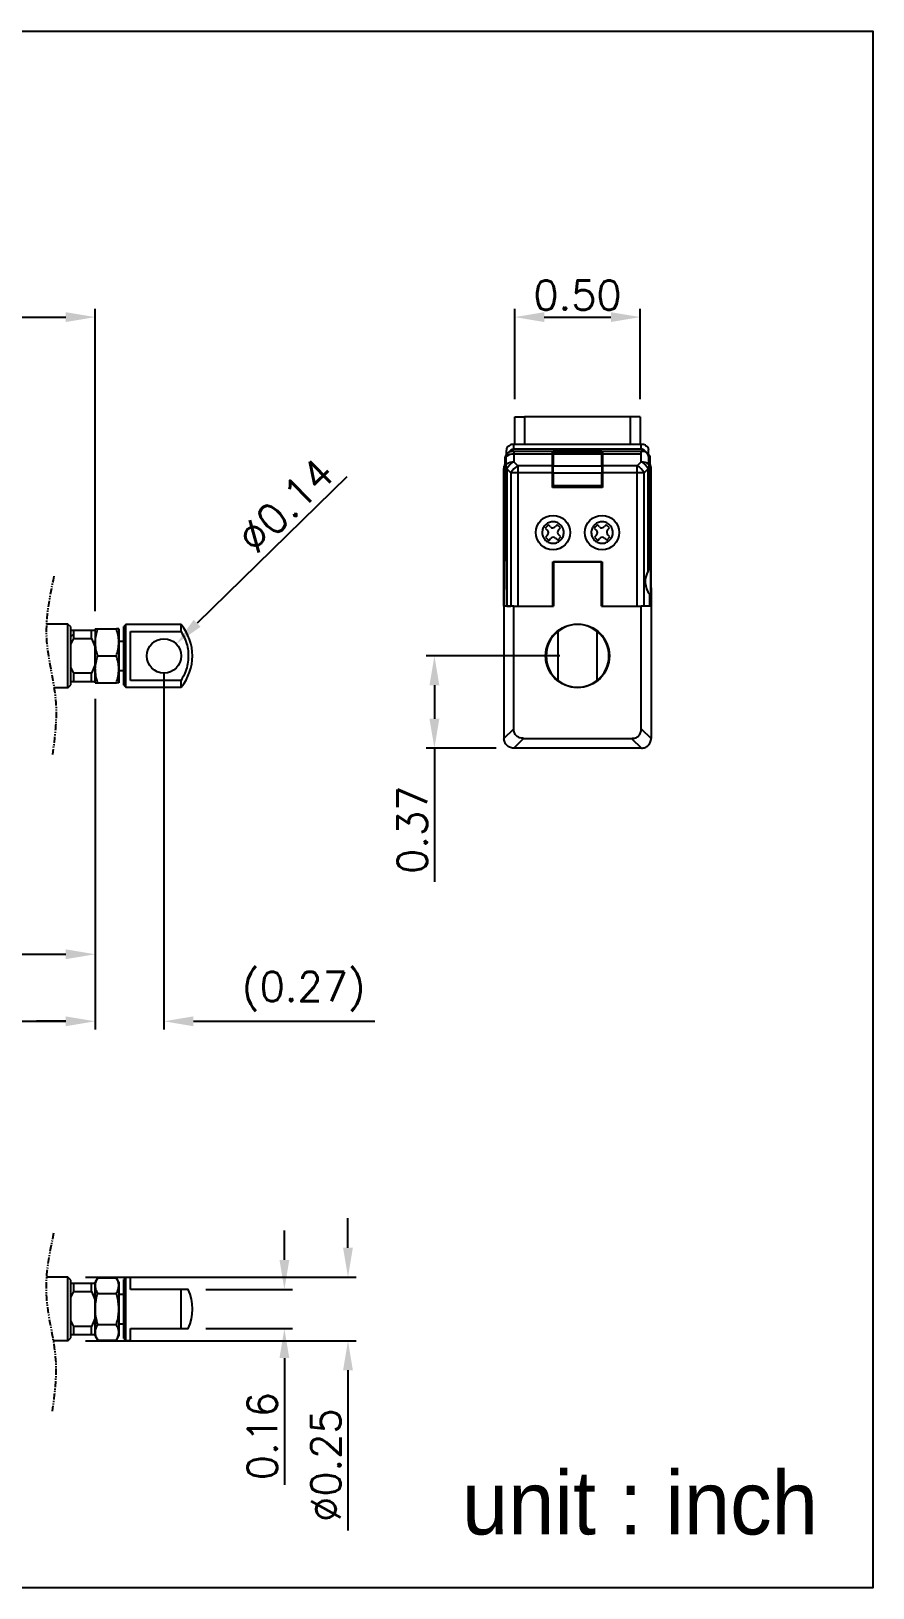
# Model space of a CAD drawing. Header units: millimetres. Extents: x 0 to 508, y 0 to 159.
# Drawn here: x 422.1 to 507.9, y 0 to 158.8 of the extents above; entities that cross this region are included whole.
import ezdxf

# ---------------------------------------------------------------- set-up
doc = ezdxf.new("R2010")
doc.units = ezdxf.units.MM
doc.header["$LTSCALE"] = 0.5
doc.linetypes.add('PHANTOM', pattern=[12.7, 6.35, -1.27, 1.27, -1.27, 1.27, -1.27])
doc.layers.add('Involute Gear', color=3, linetype='Continuous')
doc.styles.add('STYLE2', font='')
doc.styles.add('USER2', font='SIMPLEX.SHX')
doc.styles.get('STYLE2').set_extended_font_data('Gulim')
doc.dimstyles.new('BASE120', dxfattribs={"dimscale": 1.2, "dimtxt": 2.5, "dimasz": 2.5, "dimexe": 0.7, "dimexo": 1.5, "dimtad": 1, "dimzin": 1, "dimdsep": 46, "dimtxsty": 'USER2', "dimcen": 0, "dimclrd": 6, "dimclre": 6, "dimclrt": 3, "dimadec": 0, "dimazin": 0, "dimtfac": 1, "dimtofl": 0, "dimtmove": 0, "dimatfit": 3, "dimfxl": 1, "dimtolj": 1, "dimtzin": 0, "dimlwe": -1, "dimarcsym": 0})
doc.dimstyles.new('BASE120 inch', dxfattribs={"dimscale": 1.2, "dimtxt": 2.5, "dimasz": 2.5, "dimexe": 0.7, "dimexo": 1.5, "dimtad": 1, "dimlfac": 0.03937, "dimzin": 1, "dimdsep": 46, "dimtxsty": 'USER2', "dimcen": 0, "dimclrd": 6, "dimclre": 6, "dimclrt": 3, "dimadec": 0, "dimazin": 0, "dimtfac": 1, "dimtofl": 0, "dimtmove": 0, "dimatfit": 3, "dimfxl": 1, "dimtolj": 1, "dimtzin": 0, "dimlwe": -1, "dimarcsym": 0})

# ---------------------------------------------------------------- blocks, each defined once
blk = doc.blocks.new('*D61')
at = {"color": 6}
for p, q in [((332.81, 93.28), (332.81, 56.96)), ((428.61, 90.68), (428.61, 56.96))]:
    blk.add_line(p, q, dxfattribs=at)
at = {"color": 6, "lineweight": -2}
blk.add_line((335.81, 57.8), (425.61, 57.8), dxfattribs=at)
at = {"color": 6}
for points in [[(335.81, 58.3), (335.81, 57.3), (332.81, 57.8)], [(425.61, 58.3), (425.61, 57.3), (428.61, 57.8)]]:
    blk.add_solid(points, dxfattribs=at)
at = {"layer": 'Defpoints', "color": 0}
for p in [(332.81, 95.08), (428.61, 92.48), (428.61, 57.8)]:
    blk.add_point(p, dxfattribs=at)
at = {"color": 3, "insert": (380.71, 60.84), "char_height": 3, "attachment_point": 5, "style": 'USER2'}
blk.add_mtext('\\A1;3.77(max stroke)', dxfattribs=at)
blk = doc.blocks.new('*D62')
at = {"color": 6}
for p, q in [((435.61, 93.28), (435.61, 56.96)), ((428.61, 90.68), (428.61, 56.96))]:
    blk.add_line(p, q, dxfattribs=at)
at = {"color": 6, "lineweight": -2}
for p, q in [((425.61, 57.8), (422.61, 57.8)), ((438.61, 57.8), (457.11, 57.8))]:
    blk.add_line(p, q, dxfattribs=at)
at = {"color": 6}
for points in [[(425.61, 58.3), (425.61, 57.3), (428.61, 57.8)], [(438.61, 58.3), (438.61, 57.3), (435.61, 57.8)]]:
    blk.add_solid(points, dxfattribs=at)
at = {"layer": 'Defpoints', "color": 0}
for p in [(435.61, 95.08), (428.61, 92.48), (435.61, 57.8)]:
    blk.add_point(p, dxfattribs=at)
at = {"color": 3, "insert": (449.86, 60.84), "char_height": 3, "attachment_point": 5, "style": 'USER2'}
blk.add_mtext('\\A1;(0.27)', dxfattribs=at)
blk = doc.blocks.new('*D66')
at = {"color": 6, "lineweight": -2}
for p, q in [((447.89, 33.45), (447.89, 36.45)), ((447.89, 23.45), (447.89, 10.52))]:
    blk.add_line(p, q, dxfattribs=at)
at = {"color": 6}
for p, q in [((439.88, 30.45), (448.73, 30.45)), ((439.88, 26.45), (448.73, 26.45))]:
    blk.add_line(p, q, dxfattribs=at)
for points in [[(447.39, 33.45), (448.39, 33.45), (447.89, 30.45)], [(447.39, 23.45), (448.39, 23.45), (447.89, 26.45)]]:
    blk.add_solid(points, dxfattribs=at)
at = {"layer": 'Defpoints', "color": 0}
for p in [(438.08, 30.45), (438.08, 26.45), (447.89, 26.45)]:
    blk.add_point(p, dxfattribs=at)
at = {"color": 3, "insert": (445.64, 15.48), "char_height": 3, "attachment_point": 5, "rotation": 90, "style": 'USER2'}
blk.add_mtext('\\A1;0.16', dxfattribs=at)
blk = doc.blocks.new('*D67')
at = {"color": 6, "lineweight": -2}
for p, q in [((454.37, 34.7), (454.37, 37.7)), ((454.37, 22.2), (454.37, 5.84))]:
    blk.add_line(p, q, dxfattribs=at)
at = {"color": 6}
for p, q in [((427.61, 31.7), (455.21, 31.7)), ((427.61, 25.2), (455.21, 25.2))]:
    blk.add_line(p, q, dxfattribs=at)
for points in [[(453.87, 34.7), (454.87, 34.7), (454.37, 31.7)], [(453.87, 22.2), (454.87, 22.2), (454.37, 25.2)]]:
    blk.add_solid(points, dxfattribs=at)
at = {"layer": 'Defpoints', "color": 0}
for p in [(425.81, 31.7), (425.81, 25.2), (454.37, 25.2)]:
    blk.add_point(p, dxfattribs=at)
at = {"color": 3, "insert": (452.12, 12.52), "char_height": 3, "attachment_point": 5, "rotation": 90, "style": 'USER2'}
blk.add_mtext('\\A1;%%C0.25', dxfattribs=at)
blk = doc.blocks.new('*D69')
at = {"color": 6}
for p, q in [((475.97, 95.08), (462.34, 95.08)), ((469.46, 85.66), (462.34, 85.66))]:
    blk.add_line(p, q, dxfattribs=at)
at = {"color": 6, "lineweight": -2}
for p, q in [((463.18, 92.08), (463.18, 88.66)), ((463.18, 85.66), (463.18, 72.02))]:
    blk.add_line(p, q, dxfattribs=at)
at = {"color": 6}
for points in [[(462.68, 92.08), (463.68, 92.08), (463.18, 95.08)], [(462.68, 88.66), (463.68, 88.66), (463.18, 85.66)]]:
    blk.add_solid(points, dxfattribs=at)
at = {"layer": 'Defpoints', "color": 0}
for p in [(463.18, 95.08), (477.77, 95.08), (471.26, 85.66)]:
    blk.add_point(p, dxfattribs=at)
at = {"color": 3, "insert": (460.93, 77.34), "char_height": 3, "attachment_point": 5, "rotation": 90, "style": 'USER2'}
blk.add_mtext('\\A1;0.37', dxfattribs=at)
blk = doc.blocks.new('*D74')
at = {"color": 6}
for p, q in [((471.37, 121.26), (471.37, 130.48)), ((484.17, 121.26), (484.17, 130.48))]:
    blk.add_line(p, q, dxfattribs=at)
at = {"color": 6, "lineweight": -2}
blk.add_line((474.37, 129.64), (481.17, 129.64), dxfattribs=at)
at = {"color": 6}
for points in [[(474.37, 130.14), (474.37, 129.14), (471.37, 129.64)], [(481.17, 130.14), (481.17, 129.14), (484.17, 129.64)]]:
    blk.add_solid(points, dxfattribs=at)
at = {"layer": 'Defpoints', "color": 0}
for p in [(484.17, 129.64), (471.37, 119.46), (484.17, 119.46)]:
    blk.add_point(p, dxfattribs=at)
at = {"color": 3, "insert": (477.77, 131.89), "char_height": 3, "attachment_point": 5, "style": 'USER2'}
blk.add_mtext('\\A1;0.50', dxfattribs=at)
blk = doc.blocks.new('*D76')
at = {"color": 6, "lineweight": -2}
blk.add_line((454.24, 113.35), (439, 98.41), dxfattribs=at)
at = {"color": 6}
blk.add_solid([(438.65, 98.76), (439.35, 98.05), (436.86, 96.3)], dxfattribs=at)
at = {"layer": 'Defpoints', "color": 0}
for p in [(436.86, 96.3), (434.36, 93.85)]:
    blk.add_point(p, dxfattribs=at)
at = {"color": 3, "insert": (448.05, 110.43), "char_height": 3, "attachment_point": 5, "rotation": 44.4487, "style": 'USER2'}
blk.add_mtext('\\A1;∅0.14', dxfattribs=at)
blk = doc.blocks.new('*D78')
at = {"layer": 'Defpoints', "color": 0}
for p in [(428.61, 129.64), (397.81, 100.16), (428.61, 97.83)]:
    blk.add_point(p, dxfattribs=at)
at = {"layer": 'Involute Gear', "color": 6}
for p, q in [((397.81, 101.96), (397.81, 130.48)), ((428.61, 99.63), (428.61, 130.48))]:
    blk.add_line(p, q, dxfattribs=at)
at = {"layer": 'Involute Gear', "color": 6, "lineweight": -2}
blk.add_line((400.81, 129.64), (425.61, 129.64), dxfattribs=at)
at = {"layer": 'Involute Gear', "color": 6}
for points in [[(400.81, 130.14), (400.81, 129.14), (397.81, 129.64)], [(425.61, 130.14), (425.61, 129.14), (428.61, 129.64)]]:
    blk.add_solid(points, dxfattribs=at)
at = {"layer": 'Involute Gear', "color": 3, "insert": (413.21, 132.67), "char_height": 3, "attachment_point": 5, "style": 'USER2'}
blk.add_mtext('\\A1;(1.21)', dxfattribs=at)
blk = doc.blocks.new('*D79')
at = {"layer": 'Defpoints', "color": 0}
for p in [(401.61, 88.69), (428.61, 88.69), (428.61, 64.64)]:
    blk.add_point(p, dxfattribs=at)
at = {"layer": 'Involute Gear', "color": 6}
for p, q in [((401.61, 86.89), (401.61, 63.8)), ((428.61, 86.89), (428.61, 63.8))]:
    blk.add_line(p, q, dxfattribs=at)
at = {"layer": 'Involute Gear', "color": 6, "lineweight": -2}
blk.add_line((404.61, 64.64), (425.61, 64.64), dxfattribs=at)
at = {"layer": 'Involute Gear', "color": 6}
for points in [[(404.61, 65.14), (404.61, 64.14), (401.61, 64.64)], [(425.61, 65.14), (425.61, 64.14), (428.61, 64.64)]]:
    blk.add_solid(points, dxfattribs=at)
at = {"layer": 'Involute Gear', "color": 3, "insert": (415.11, 67.67), "char_height": 3, "attachment_point": 5, "style": 'USER2'}
blk.add_mtext('\\A1;(1.06)', dxfattribs=at)

msp = doc.modelspace()

# ---------------------------------------------------------------- linework, layer by layer
at = {"color": 7, "linetype": 'Continuous', "lineweight": 25}
for p, q in [((471.37, 116.662), (471.37, 119.462)), ((483.17, 119.462), (472.37, 119.462)), ((472.37, 119.462), (472.37, 116.662)), ((483.17, 116.662), (483.17, 119.462)), ((484.17, 119.462), (484.17, 116.662)), ((471.065, 115.937), (471.27, 115.962)), ((471.27, 116.162), (471.27, 116.662)), ((471.27, 116.662), (484.27, 116.662)), ((484.27, 116.162), (471.27, 116.162)), ((471.27, 115.962), (484.27, 115.962)), ((471.27, 115.962), (475.22, 115.962)), ((471.27, 115.935), (471.27, 115.669)), ((475.22, 115.935), (471.27, 115.935)), ((475.22, 115.935), (475.22, 115.962)), ((475.22, 115.669), (475.22, 115.935)), ((475.292, 115.962), (475.27, 115.918)), ((480.248, 115.962), (475.292, 115.962)), ((480.27, 115.918), (480.248, 115.962)), ((480.32, 115.962), (484.27, 115.962)), ((480.32, 115.935), (480.32, 115.962)), ((480.32, 115.935), (480.32, 115.669)), ((484.27, 115.935), (480.32, 115.935)), ((484.27, 116.162), (484.27, 116.662)), ((484.27, 115.669), (484.27, 115.935)), ((470.27, 100.162), (470.402, 115.374)), ((470.427, 115.407), (470.402, 115.374)), ((470.429, 114.478), (470.429, 115.278)), ((470.466, 115.552), (470.437, 115.512)), ((470.494, 115.593), (470.459, 115.548)), ((470.497, 114.61), (470.497, 115.41)), ((470.54, 115.645), (470.54, 115.662)), ((470.54, 115.662), (470.556, 115.662)), ((471.27, 115.669), (471.27, 114.869)), ((475.22, 115.669), (471.27, 115.669)), ((471.27, 114.869), (471.684, 114.455)), ((471.684, 114.455), (471.684, 113.747)), ((475.22, 114.455), (471.684, 114.455)), ((475.22, 114.455), (475.22, 115.669)), ((475.22, 115.406), (475.27, 115.406)), ((475.27, 115.362), (475.22, 115.362)), ((475.22, 113.747), (475.22, 114.455)), ((475.27, 115.362), (475.27, 115.918)), ((475.27, 115.918), (475.274, 115.91)), ((475.27, 113.554), (475.27, 115.362)), ((475.274, 115.91), (480.266, 115.91)), ((475.278, 115.705), (475.289, 114.455)), ((475.278, 115.705), (480.261, 115.705)), ((475.289, 114.455), (480.251, 114.455)), ((480.251, 114.455), (480.261, 115.705)), ((480.266, 115.91), (480.27, 115.918)), ((480.27, 115.918), (480.27, 115.362)), ((480.27, 115.406), (480.32, 115.406)), ((480.27, 115.362), (480.27, 113.554)), ((480.27, 115.362), (480.32, 115.362)), ((484.27, 115.669), (480.32, 115.669)), ((480.32, 115.669), (480.32, 114.455)), ((483.855, 114.455), (480.32, 114.455)), ((480.32, 114.455), (480.32, 113.747)), ((483.855, 114.455), (484.27, 114.869)), ((483.855, 114.13), (483.855, 114.455)), ((484.27, 114.869), (484.27, 115.669)), ((484.932, 115.662), (484.999, 115.662)), ((484.999, 115.645), (484.999, 115.662)), ((485.057, 114.778), (485.014, 114.83)), ((485.043, 114.61), (485.043, 115.41)), ((485.08, 115.548), (485.045, 115.593)), ((485.045, 115.593), (485.045, 115.592)), ((485.102, 115.512), (485.073, 115.552)), ((485.111, 114.478), (485.111, 115.278)), ((485.112, 115.407), (485.137, 115.374)), ((485.137, 115.374), (485.27, 100.162)), ((470.27, 100.162), (470.27, 114.162)), ((470.563, 114.162), (470.494, 114.162)), ((470.977, 113.747), (470.563, 114.162)), ((470.563, 114.162), (470.563, 100.162)), ((471.301, 113.747), (470.977, 113.747)), ((470.977, 113.747), (470.977, 100.162)), ((471.684, 113.747), (471.301, 113.747)), ((471.684, 113.747), (471.684, 100.162)), ((475.22, 113.747), (471.684, 113.747)), ((475.22, 112.262), (475.22, 113.747)), ((475.22, 113.554), (475.27, 113.554)), ((475.22, 112.962), (475.278, 112.962)), ((475.275, 112.962), (475.27, 113.554)), ((475.278, 112.462), (475.278, 112.962)), ((475.291, 113.747), (475.291, 112.462)), ((475.291, 113.747), (480.248, 113.747)), ((480.248, 112.462), (480.248, 113.747)), ((480.261, 112.962), (480.261, 112.462)), ((480.32, 112.962), (480.261, 112.962)), ((480.27, 113.554), (480.264, 112.962)), ((480.32, 113.554), (480.27, 113.554)), ((480.32, 113.747), (480.32, 112.262)), ((483.855, 113.747), (480.32, 113.747)), ((483.855, 113.747), (483.855, 114.13)), ((483.855, 100.162), (483.855, 113.747)), ((484.563, 113.747), (483.855, 113.747)), ((484.977, 114.162), (484.563, 113.747)), ((484.563, 100.162), (484.563, 113.747)), ((485.045, 114.162), (484.977, 114.162)), ((484.977, 103.755), (484.977, 114.162)), ((485.172, 104.114), (485.045, 114.162)), ((485.2, 104.234), (485.112, 114.164)), ((485.27, 100.162), (485.27, 114.162)), ((475.22, 112.462), (475.278, 112.462)), ((475.273, 112.362), (475.22, 112.362)), ((480.32, 112.262), (475.22, 112.262)), ((475.273, 112.462), (475.273, 112.227)), ((475.282, 112.462), (475.282, 112.262)), ((475.282, 112.462), (475.291, 112.462)), ((475.291, 112.462), (480.248, 112.462)), ((480.248, 112.462), (480.258, 112.462)), ((480.258, 112.262), (480.258, 112.462)), ((480.32, 112.462), (480.261, 112.462)), ((480.266, 112.462), (480.266, 112.262)), ((480.32, 112.362), (480.266, 112.362)), ((474.794, 108.432), (474.474, 108.093)), ((474.474, 108.093), (474.685, 107.893)), ((475.006, 108.232), (474.794, 108.432)), ((475.701, 108.458), (475.501, 108.246)), ((476.04, 108.137), (475.701, 108.458)), ((475.84, 107.925), (476.04, 108.137)), ((479.794, 108.432), (479.474, 108.093)), ((479.474, 108.093), (479.685, 107.893)), ((480.006, 108.232), (479.794, 108.432)), ((480.701, 108.458), (480.501, 108.246)), ((481.04, 108.137), (480.701, 108.458)), ((480.84, 107.925), (481.04, 108.137)), ((474.699, 107.398), (474.499, 107.186)), ((474.499, 107.186), (474.838, 106.866)), ((474.838, 106.866), (475.038, 107.077)), ((475.533, 107.091), (475.745, 106.891)), ((475.745, 106.891), (476.066, 107.23)), ((476.066, 107.23), (475.854, 107.431)), ((479.699, 107.398), (479.499, 107.186)), ((479.499, 107.186), (479.838, 106.866)), ((479.838, 106.866), (480.038, 107.077)), ((480.533, 107.091), (480.745, 106.891)), ((480.745, 106.891), (481.066, 107.23)), ((481.066, 107.23), (480.854, 107.431)), ((475.245, 104.687), (480.295, 104.687)), ((475.245, 100.162), (475.245, 104.687)), ((475.32, 103.662), (475.245, 103.662)), ((475.32, 104.662), (475.32, 100.162)), ((480.22, 104.662), (475.32, 104.662)), ((480.22, 100.162), (480.22, 104.662)), ((480.295, 103.662), (480.22, 103.662)), ((480.295, 104.687), (480.295, 100.162)), ((484.977, 103.755), (485.172, 104.114)), ((475.245, 101.662), (475.32, 101.662)), ((480.22, 101.662), (480.295, 101.662)), ((471.27, 100.162), (470.27, 100.162)), ((470.27, 100.162), (470.27, 86.657)), ((470.563, 100.162), (470.977, 100.162)), ((471.27, 100.162), (475.32, 100.162)), ((471.27, 87.652), (471.27, 100.162)), ((471.684, 100.162), (475.245, 100.162)), ((475.32, 100.708), (475.245, 100.75)), ((475.245, 100.662), (475.32, 100.662)), ((475.32, 100.598), (475.245, 100.643)), ((480.295, 100.302), (480.22, 100.276)), ((480.22, 100.162), (484.27, 100.162)), ((480.295, 100.206), (480.224, 100.184)), ((480.295, 100.162), (483.855, 100.162)), ((484.27, 87.652), (484.27, 100.162)), ((485.27, 100.162), (484.27, 100.162)), ((485.148, 100.162), (484.563, 100.162)), ((485.148, 100.162), (485.137, 101.341)), ((485.236, 100.162), (485.227, 101.115)), ((485.27, 100.162), (485.27, 86.657)), ((426.114, 98.029), (425.814, 98.329)), ((425.814, 91.829), (425.814, 98.329)), ((426.114, 98.01), (426.114, 98.029)), ((426.114, 92.129), (426.114, 98.01)), ((426.414, 97.682), (426.114, 97.682)), ((426.414, 97.307), (426.114, 97.095)), ((428.214, 97.682), (426.414, 97.682)), ((426.414, 97.307), (426.414, 97.682)), ((426.414, 96.854), (426.414, 97.307)), ((428.614, 97.682), (428.214, 97.682)), ((428.214, 96.854), (428.214, 97.682)), ((428.614, 97.829), (428.614, 96.454)), ((428.86, 97.829), (430.769, 97.829)), ((431.014, 97.829), (431.014, 96.454)), ((431.713, 98.279), (431.513, 98.079)), ((431.513, 92.079), (431.513, 98.079)), ((437.355, 98.279), (431.713, 98.279)), ((431.713, 91.879), (431.713, 98.279)), ((432.213, 97.577), (437.355, 97.577)), ((432.213, 92.581), (432.213, 97.577)), ((437.355, 97.577), (437.355, 98.279)), ((426.114, 96.24), (426.414, 96.854)), ((426.414, 96.854), (428.214, 96.854)), ((428.214, 96.854), (428.614, 95.967)), ((428.614, 93.704), (428.614, 96.454)), ((431.014, 96.454), (431.014, 93.704)), ((426.415, 93.306), (426.115, 93.919)), ((428.614, 94.192), (428.214, 93.305)), ((428.614, 92.329), (428.614, 93.704)), ((428.86, 95.079), (430.769, 95.079)), ((431.014, 93.704), (431.014, 92.329)), ((481.02, 95.079), (480.989, 94.765)), ((425.814, 91.829), (426.114, 92.129)), ((426.115, 92.477), (426.415, 92.477)), ((428.214, 93.305), (426.414, 93.305)), ((426.414, 92.477), (428.214, 92.477)), ((426.415, 92.477), (426.415, 93.305)), ((428.214, 92.477), (428.214, 93.305)), ((428.214, 92.477), (428.614, 92.477)), ((428.86, 92.329), (430.769, 92.329)), ((437.355, 92.581), (432.213, 92.581)), ((437.355, 91.879), (437.355, 92.581)), ((431.513, 92.079), (431.713, 91.879)), ((431.713, 91.879), (437.355, 91.879)), ((470.27, 86.657), (471.27, 87.652)), ((484.27, 87.652), (485.27, 86.657)), ((471.265, 85.662), (472.26, 86.662)), ((472.26, 86.662), (483.28, 86.662)), ((483.28, 86.662), (484.275, 85.662)), ((484.275, 85.662), (471.265, 85.662)), ((426.114, 31.399), (425.814, 31.699)), ((425.814, 28.079), (425.814, 31.699)), ((426.114, 25.499), (426.114, 31.399)), ((426.415, 31.052), (426.115, 31.052)), ((426.115, 29.61), (426.415, 30.223)), ((428.214, 31.052), (426.414, 31.052)), ((426.414, 30.223), (428.214, 30.223)), ((426.415, 30.223), (426.415, 31.052)), ((428.614, 31.052), (428.214, 31.052)), ((428.214, 30.223), (428.214, 31.052)), ((428.214, 30.223), (428.614, 29.337)), ((428.86, 31.624), (428.614, 31.199)), ((428.614, 30.831), (428.614, 31.199)), ((428.614, 28.449), (428.614, 30.831)), ((428.86, 31.624), (430.769, 31.624)), ((431.014, 31.199), (430.769, 31.624)), ((431.014, 31.199), (431.014, 30.831)), ((431.014, 30.831), (431.014, 28.449)), ((431.713, 31.649), (431.513, 31.449)), ((431.513, 28.449), (431.513, 31.449)), ((432.213, 31.649), (431.713, 31.649)), ((431.713, 28.449), (431.713, 31.649)), ((432.213, 30.449), (432.213, 31.649)), ((437.355, 30.449), (432.213, 30.449)), ((437.355, 26.449), (437.355, 30.449)), ((428.86, 30.037), (430.769, 30.037)), ((425.814, 25.199), (425.814, 28.079)), ((426.414, 26.675), (426.114, 27.288)), ((428.614, 27.561), (428.214, 26.675)), ((428.614, 26.067), (428.614, 28.449)), ((431.014, 28.449), (431.014, 26.067)), ((431.513, 25.449), (431.513, 28.449)), ((431.713, 25.249), (431.713, 28.449)), ((425.814, 25.199), (426.114, 25.499)), ((426.115, 25.846), (426.415, 25.846)), ((428.214, 26.675), (426.414, 26.675)), ((426.415, 25.846), (428.214, 25.846)), ((428.214, 25.846), (428.214, 26.675)), ((428.214, 25.846), (428.614, 25.846)), ((428.614, 25.699), (428.614, 26.067)), ((428.614, 25.699), (428.86, 25.274)), ((428.86, 26.861), (430.769, 26.861)), ((430.769, 25.274), (431.014, 25.699)), ((431.014, 26.067), (431.014, 25.699)), ((431.513, 25.449), (431.713, 25.249)), ((432.213, 26.449), (437.355, 26.449)), ((432.213, 25.249), (432.213, 26.449)), ((428.86, 25.274), (430.769, 25.274)), ((431.713, 25.249), (432.213, 25.249))]:
    msp.add_line(p, q, dxfattribs=at)
for p, q in [((425.814, 98.329), (423.636, 98.329)), ((431.014, 96.579), (431.513, 96.579)), ((431.014, 93.579), (431.513, 93.579)), ((425.814, 91.829), (424.413, 91.829)), ((425.814, 31.699), (423.636, 31.699)), ((428.614, 31.052), (428.614, 25.846)), ((431.014, 29.949), (431.513, 29.949)), ((431.014, 26.949), (431.513, 26.949)), ((425.814, 25.199), (424.33, 25.199))]:
    msp.add_line(p, q)
at = {"color": 6}
msp.add_lwpolyline([(253.935, 158.814), (507.87, 158.814), (507.87, 0), (253.935, 0)], close=True, dxfattribs=at)
at = {"color": 7, "linetype": 'Continuous', "lineweight": 25}
for centre, radius in [((475.27, 107.662), 1.75), ((480.27, 107.662), 1.75), ((477.77, 95.079), 3.25), ((435.613, 95.079), 1.75)]:
    msp.add_circle(centre, radius, dxfattribs=at)
for centre, radius, start, end in [((471.27, 114.962), 1, 102.65973, 140.82426), ((471.27, 114.962), 1, 90, 102.65973), ((484.27, 115.662), 1, 63.69863, 90), ((484.27, 114.962), 1, 82.48354, 90), ((484.27, 114.962), 1, 77.34027, 90), ((484.27, 114.962), 1, 39.17574, 77.34027), ((470.727, 115.404), 0.3, 140.82477, 179.50578), ((470.609, 115.269), 0.18, 128.3891, 177.02089), ((470.609, 114.469), 0.18, 128.38916, 177.02083), ((467.568, 115.465), 2.93, 358.93575, 2.51586), ((416.552, 114.665), 53.945, 359.46565, 359.94221), ((471.067, 114.748), 0.874, 125.21952, 130.69132), ((471.066, 113.948), 0.873, 125.21746, 130.69277), ((471.248, 114.432), 1.237, 88.99933, 123.65055), ((472.022, 113.409), 1.642, 117.27384, 152.72616), ((471.248, 113.632), 1.237, 88.99933, 123.65069), ((472.436, 112.995), 1.642, 117.27381, 152.72619), ((483.103, 112.995), 1.642, 27.27381, 62.72619), ((484.3, 113.673), 1.196, 51.59209, 91.43243), ((483.517, 113.409), 1.642, 27.27384, 62.72616), ((484.504, 115.404), 0.5, 1, 62.11166), ((488.745, 115.462), 3.702, 177.97495, 180.79253), ((484.931, 115.269), 0.18, 2.97911, 51.6109), ((484.931, 114.469), 0.18, 2.97917, 51.61084), ((538.987, 114.665), 53.945, 180.05779, 180.53435), ((484.812, 115.404), 0.3, 0.49422, 39.17523), ((484.27, 114.162), 1, 0, 29.12304), ((470.494, 115.016), 0.854, 265.51445, 270.03932), ((485.045, 115.016), 0.854, 269.96068, 274.48555), ((475.246, 108.486), 0.35, 226.60956, 316.60956), ((480.246, 108.486), 0.35, 226.60956, 316.60956), ((474.445, 107.639), 0.35, 316.60956, 46.60956), ((475.293, 106.837), 0.35, 46.60956, 136.60956), ((476.094, 107.685), 0.35, 136.60956, 226.60956), ((479.445, 107.639), 0.35, 316.60956, 46.60956), ((480.293, 106.837), 0.35, 46.60956, 136.60956), ((481.094, 107.685), 0.35, 136.60956, 226.60956), ((486.77, 102.662), 2.1, 148.62287, 218.98329), ((433.513, 95.079), 5, 320.20818, 39.79182), ((477.77, 95.079), 3.2, 128.68219, 231.31781), ((477.77, 95.079), 3.2, 51.31781, 128.68219), ((477.77, 95.079), 3.2, 308.68219, 51.31781), ((477.77, 95.079), 3.2, 231.31781, 308.68219), ((433.513, 28.449), 5, 336.34992, 23.64788)]:
    msp.add_arc(centre, radius, start, end, dxfattribs=at)
for centre, major_axis, ratio, start_param, end_param in [((475.274, 115.21), (0, 0.7), 0.0087269, 5.4977871, 6.265732), ((475.283, 113.747), (0, 1), 0.0087269, 4.712389, 5.4977871), ((480.257, 113.747), (0, 1), 0.0087269, 0.7853982, 1.5707963), ((480.266, 115.21), (0, 0.7), 0.0087269, 0.0174533, 0.7853982), ((485.226, 102.662), (-0.018, 2.1), 0.0087265, 2.3983734, 7.0080285)]:
    msp.add_ellipse(centre, major_axis=major_axis, ratio=ratio, start_param=start_param, end_param=end_param, dxfattribs=at)
msp.add_ellipse((470.313, 102.662), major_axis=(0.007, 0.85), ratio=0.0087265, dxfattribs=at)
for points, knots in [([(471.37, 119.462), (471.385, 119.462), (471.415, 119.462), (471.646, 119.462), (471.977, 119.462), (472.239, 119.462), (472.37, 119.462)], [0, 0, 0, 0, 0.2500004, 0.5, 0.7500001, 1, 1, 1, 1]), ([(484.17, 119.462), (484.155, 119.462), (484.125, 119.462), (483.893, 119.462), (483.563, 119.462), (483.301, 119.462), (483.17, 119.462)], [0, 0, 0, 0, 0.2500004, 0.5, 0.7500001, 1, 1, 1, 1]), ([(470.54, 115.662), (470.542, 115.738), (470.544, 115.899), (470.547, 116.043), (470.548, 116.119)], [0, 0, 0, 0, 0.4793143, 1, 1, 1, 1]), ([(470.548, 116.119), (470.553, 116.165), (470.561, 116.254), (470.621, 116.381), (470.709, 116.488), (470.788, 116.535), (470.827, 116.558)], [0, 0, 0, 0, 0.2683994, 0.5221783, 0.7647468, 1, 1, 1, 1]), ([(471.27, 116.162), (471.22, 116.157), (471.12, 116.149), (470.985, 116.081), (470.871, 115.98), (470.827, 115.891), (470.804, 115.846)], [0, 0, 0, 0, 0.2498836, 0.4998451, 0.749883, 1, 1, 1, 1]), ([(471.27, 116.662), (471.193, 116.657), (471.039, 116.648), (470.897, 116.588), (470.827, 116.558)], [0, 0, 0, 0, 0.5000079, 1, 1, 1, 1]), ([(471.27, 115.935), (471.245, 115.935), (471.196, 115.935), (471.13, 115.936), (471.08, 115.936), (471.053, 115.937), (471.051, 115.937), (471.05, 115.937)], [0, 0, 0, 0, 0.2095303, 0.4190601, 0.6285902, 0.8381173, 1, 1, 1, 1]), ([(484.735, 115.846), (484.713, 115.891), (484.668, 115.98), (484.554, 116.081), (484.419, 116.149), (484.319, 116.157), (484.27, 116.162)], [0, 0, 0, 0, 0.250117, 0.5001549, 0.7501164, 1, 1, 1, 1]), ([(484.489, 115.937), (484.487, 115.937), (484.484, 115.937), (484.449, 115.936), (484.396, 115.936), (484.332, 115.935), (484.289, 115.935), (484.27, 115.935)], [0, 0, 0, 0, 0.209526, 0.4190545, 0.6285907, 0.8381174, 1, 1, 1, 1]), ([(484.713, 116.558), (484.757, 116.531), (484.845, 116.477), (484.937, 116.351), (484.983, 116.227), (484.989, 116.149), (484.991, 116.119)], [0, 0, 0, 0, 0.2705013, 0.540639, 0.8204436, 1, 1, 1, 1]), ([(484.999, 115.662), (484.998, 115.734), (484.995, 115.894), (484.993, 116.039), (484.991, 116.119)], [0, 0, 0, 0, 0.4520536, 1, 1, 1, 1]), ([(470.27, 114.162), (470.275, 114.25), (470.286, 114.419), (470.361, 114.57), (470.396, 114.643)], [0, 0, 0, 0, 0.5227528, 1, 1, 1, 1]), ([(470.441, 115.511), (470.431, 115.493), (470.407, 115.451), (470.404, 115.403), (470.402, 115.374)], [0, 0, 0, 0, 0.41508285, 1, 1, 1, 1]), ([(470.429, 115.278), (470.429, 115.316), (470.428, 115.39), (470.427, 115.401), (470.427, 115.407)], [0, 0, 0, 0, 0.5000016, 1, 1, 1, 1]), ([(470.427, 114.164), (470.427, 114.223), (470.428, 114.341), (470.429, 114.433), (470.429, 114.478)], [0, 0, 0, 0, 0.499999, 1, 1, 1, 1]), ([(470.665, 115.733), (470.674, 115.745), (470.711, 115.793), (470.763, 115.823), (470.802, 115.846)], [0, 0, 0, 0, 0.2525851, 1, 1, 1, 1]), ([(485.101, 115.512), (485.103, 115.508), (485.123, 115.476), (485.135, 115.428), (485.136, 115.384), (485.137, 115.374)], [0, 0, 0, 0, 0.0870269, 0.7908863, 1, 1, 1, 1]), ([(485.111, 115.278), (485.111, 115.316), (485.111, 115.39), (485.112, 115.401), (485.112, 115.407)], [0, 0, 0, 0, 0.5000016, 1, 1, 1, 1]), ([(485.112, 114.164), (485.112, 114.223), (485.111, 114.341), (485.111, 114.433), (485.111, 114.478)], [0, 0, 0, 0, 0.499999, 1, 1, 1, 1]), ([(470.303, 100.162), (470.307, 100.624), (470.316, 101.617), (470.33, 103.209), (470.346, 105.005), (470.364, 107.006), (470.383, 109.21), (470.405, 111.619), (470.419, 113.293), (470.427, 114.164)], [0, 0, 0, 0, 0.0991164, 0.2128113, 0.3410862, 0.483942, 0.6413792, 0.8133984, 1, 1, 1, 1]), ([(470.317, 100.162), (470.323, 100.608), (470.335, 101.573), (470.355, 103.132), (470.378, 104.912), (470.403, 106.912), (470.431, 109.132), (470.462, 111.574), (470.483, 113.274), (470.494, 114.162)], [0, 0, 0, 0, 0.0956339, 0.2070061, 0.3341188, 0.4769737, 0.6355717, 0.8099136, 1, 1, 1, 1]), ([(474.47, 108.417), (474.576, 108.508), (474.739, 108.647), (475.015, 108.739), (475.238, 108.769), (475.464, 108.753), (475.741, 108.673), (476.044, 108.48), (476.253, 108.189), (476.348, 107.917), (476.377, 107.693), (476.361, 107.468), (476.281, 107.19), (476.088, 106.888), (475.797, 106.679), (475.525, 106.583), (475.301, 106.555), (475.076, 106.571), (474.798, 106.651), (474.496, 106.843), (474.287, 107.134), (474.191, 107.406), (474.162, 107.631), (474.179, 107.855), (474.256, 108.136), (474.386, 108.307), (474.47, 108.417)], [0, 0, 0, 0, 0.0598608, 0.0923915, 0.125, 0.1575308, 0.1901393, 0.2500001, 0.3098608, 0.3423915, 0.375, 0.4075308, 0.4401393, 0.5, 0.5598608, 0.5923915, 0.625, 0.6575308, 0.6901393, 0.75, 0.8098608, 0.8423915, 0.875, 0.9075308, 0.9401393, 1, 1, 1, 1]), ([(479.47, 108.417), (479.576, 108.508), (479.739, 108.647), (480.015, 108.739), (480.238, 108.769), (480.464, 108.753), (480.741, 108.673), (481.044, 108.48), (481.253, 108.189), (481.348, 107.917), (481.377, 107.693), (481.361, 107.468), (481.281, 107.19), (481.088, 106.888), (480.797, 106.679), (480.525, 106.583), (480.301, 106.555), (480.076, 106.571), (479.798, 106.651), (479.496, 106.843), (479.287, 107.134), (479.191, 107.406), (479.162, 107.631), (479.179, 107.855), (479.256, 108.136), (479.386, 108.307), (479.47, 108.417)], [0, 0, 0, 0, 0.05986077, 0.09239151, 0.12500002, 0.15753078, 0.19013936, 0.25000006, 0.30986078, 0.3423915, 0.37500002, 0.40753078, 0.44013933, 0.50000005, 0.5598608, 0.59239151, 0.62500003, 0.65753076, 0.6901393, 0.75000004, 0.80986081, 0.84239153, 0.87500004, 0.9075308, 0.94013928, 1, 1, 1, 1]), ([(485.172, 104.114), (485.185, 104.149), (485.199, 104.189), (485.2, 104.228), (485.2, 104.234)], [0, 0, 0, 0, 0.8632449, 1, 1, 1, 1]), ([(485.227, 101.115), (485.221, 101.161), (485.21, 101.237), (485.158, 101.311), (485.137, 101.341)], [0, 0, 0, 0, 0.60167826, 1, 1, 1, 1]), ([(428.614, 96.454), (428.614, 96.487), (428.617, 96.734), (428.67, 97.199), (428.796, 97.618), (428.86, 97.829)], [0, 0, 0, 0, 0.0700126, 0.5307444, 1, 1, 1, 1]), ([(428.614, 97.829), (428.618, 97.829), (428.628, 97.829), (428.708, 97.829), (428.809, 97.829), (428.86, 97.829)], [0, 0, 0, 0, 0.2684066, 0.6323732, 1, 1, 1, 1]), ([(428.614, 97.682), (428.614, 97.602), (428.614, 97.441), (428.614, 97.036), (428.614, 96.677), (428.614, 96.438), (428.614, 96.389)], [0, 0, 0, 0, 0.3072586, 0.6145173, 0.9217759, 1, 1, 1, 1]), ([(431.014, 96.454), (431.014, 96.487), (431.012, 96.734), (430.958, 97.199), (430.832, 97.618), (430.769, 97.829)], [0, 0, 0, 0, 0.0700126, 0.5307444, 1, 1, 1, 1]), ([(431.014, 97.829), (431.01, 97.829), (431.001, 97.829), (430.92, 97.829), (430.819, 97.829), (430.769, 97.829)], [0, 0, 0, 0, 0.2684066, 0.6323732, 1, 1, 1, 1]), ([(437.355, 97.577), (437.485, 97.354), (437.744, 96.908), (437.986, 96.169), (438.106, 95.404), (438.096, 94.628), (437.953, 93.866), (437.707, 93.174), (437.465, 92.767), (437.355, 92.581)], [0, 0, 0, 0, 0.1462885, 0.2925775, 0.4388659, 0.5851546, 0.7314433, 0.8777317, 1, 1, 1, 1]), ([(475.77, 97.577), (475.77, 97.354), (475.77, 96.908), (475.77, 96.169), (475.77, 95.404), (475.77, 94.628), (475.77, 93.866), (475.77, 93.174), (475.77, 92.767), (475.77, 92.581)], [0, 0, 0, 0, 0.1462885, 0.2925775, 0.4388659, 0.5851546, 0.7314433, 0.8777317, 1, 1, 1, 1]), ([(479.77, 92.581), (479.77, 92.804), (479.77, 93.25), (479.77, 93.99), (479.77, 94.755), (479.77, 95.531), (479.77, 96.293), (479.77, 96.985), (479.77, 97.392), (479.77, 97.577)], [0, 0, 0, 0, 0.1462885, 0.2925775, 0.4388659, 0.5851546, 0.7314433, 0.8777317, 1, 1, 1, 1]), ([(428.86, 95.079), (428.791, 95.303), (428.653, 95.753), (428.627, 96.219), (428.614, 96.454)], [0, 0, 0, 0, 0.4954579, 1, 1, 1, 1]), ([(430.769, 95.079), (430.837, 95.303), (430.976, 95.753), (431.001, 96.219), (431.014, 96.454)], [0, 0, 0, 0, 0.4954579, 1, 1, 1, 1]), ([(428.614, 93.704), (428.614, 93.737), (428.617, 93.984), (428.67, 94.449), (428.796, 94.868), (428.86, 95.079)], [0, 0, 0, 0, 0.0700123, 0.5307441, 1, 1, 1, 1]), ([(428.614, 93.77), (428.614, 93.721), (428.614, 93.482), (428.614, 93.123), (428.614, 92.718), (428.614, 92.557), (428.614, 92.477)], [0, 0, 0, 0, 0.078224, 0.3854827, 0.6927413, 1, 1, 1, 1]), ([(428.86, 92.329), (428.791, 92.553), (428.653, 93.003), (428.627, 93.469), (428.614, 93.704)], [0, 0, 0, 0, 0.4954578, 1, 1, 1, 1]), ([(431.014, 93.704), (431.014, 93.737), (431.012, 93.984), (430.958, 94.449), (430.832, 94.868), (430.769, 95.079)], [0, 0, 0, 0, 0.0700123, 0.5307441, 1, 1, 1, 1]), ([(430.769, 92.329), (430.837, 92.553), (430.976, 93.003), (431.001, 93.469), (431.014, 93.704)], [0, 0, 0, 0, 0.4954578, 1, 1, 1, 1]), ([(474.599, 94.389), (474.593, 94.408), (474.524, 94.63), (474.522, 94.864), (474.52, 95.079)], [0, 0, 0, 0, 0.0840106, 1, 1, 1, 1]), ([(428.614, 92.329), (428.618, 92.329), (428.628, 92.329), (428.708, 92.329), (428.809, 92.329), (428.86, 92.329)], [0, 0, 0, 0, 0.2684066, 0.6323732, 1, 1, 1, 1]), ([(431.014, 92.329), (431.01, 92.329), (431.001, 92.329), (430.92, 92.329), (430.819, 92.329), (430.769, 92.329)], [0, 0, 0, 0, 0.2684066, 0.6323732, 1, 1, 1, 1]), ([(472.26, 86.662), (472.115, 86.673), (471.909, 86.688), (471.671, 86.809), (471.53, 86.922), (471.417, 87.063), (471.296, 87.301), (471.281, 87.507), (471.27, 87.652)], [0, 0, 0, 0, 0.2722055, 0.3866751, 0.4999998, 0.6133025, 0.7277943, 1, 1, 1, 1]), ([(483.28, 86.662), (483.42, 86.672), (483.624, 86.687), (483.863, 86.805), (484.009, 86.922), (484.126, 87.069), (484.245, 87.307), (484.259, 87.511), (484.27, 87.652)], [0, 0, 0, 0, 0.2634453, 0.3825951, 0.4999821, 0.6172528, 0.7363577, 1, 1, 1, 1]), ([(471.265, 85.662), (471.189, 85.667), (471.046, 85.677), (470.793, 85.767), (470.531, 85.954), (470.314, 86.277), (470.285, 86.529), (470.27, 86.657)], [0, 0, 0, 0, 0.14483222, 0.27565664, 0.51537484, 0.75471389, 1, 1, 1, 1]), ([(484.275, 85.662), (484.402, 85.677), (484.654, 85.706), (484.977, 85.923), (485.167, 86.19), (485.256, 86.445), (485.265, 86.588), (485.27, 86.657)], [0, 0, 0, 0, 0.2450581, 0.4845979, 0.7243813, 0.8669099, 1, 1, 1, 1]), ([(428.614, 30.831), (428.614, 30.849), (428.617, 30.992), (428.67, 31.261), (428.796, 31.502), (428.86, 31.624)], [0, 0, 0, 0, 0.0700123, 0.5307441, 1, 1, 1, 1]), ([(428.614, 30.896), (428.614, 30.861), (428.614, 30.741), (428.614, 30.405), (428.614, 29.919), (428.614, 29.531), (428.614, 29.337)], [0, 0, 0, 0, 0.1226325, 0.4150883, 0.7075441, 1, 1, 1, 1]), ([(428.86, 30.037), (428.791, 30.166), (428.653, 30.426), (428.627, 30.695), (428.614, 30.831)], [0, 0, 0, 0, 0.4954578, 1, 1, 1, 1]), ([(431.014, 30.831), (431.014, 30.849), (431.012, 30.992), (430.958, 31.261), (430.832, 31.502), (430.769, 31.624)], [0, 0, 0, 0, 0.0700123, 0.5307441, 1, 1, 1, 1]), ([(430.769, 30.037), (430.837, 30.166), (430.976, 30.426), (431.001, 30.695), (431.014, 30.831)], [0, 0, 0, 0, 0.4954578, 1, 1, 1, 1]), ([(431.513, 31.052), (431.513, 30.971), (431.513, 30.81), (431.513, 30.408), (431.513, 29.918), (431.513, 29.53), (431.513, 29.337)], [0, 0, 0, 0, 0.25, 0.5, 0.75, 1, 1, 1, 1]), ([(438.08, 30.449), (438.082, 30.449), (438.088, 30.449), (437.951, 30.449), (437.709, 30.449), (437.465, 30.449), (437.355, 30.449)], [0, 0, 0, 0, 0.1702739, 0.4586862, 0.7554614, 1, 1, 1, 1]), ([(428.614, 28.449), (428.618, 28.593), (428.628, 28.933), (428.708, 29.466), (428.809, 29.846), (428.86, 30.037)], [0, 0, 0, 0, 0.2684066, 0.6323732, 1, 1, 1, 1]), ([(431.014, 28.449), (431.01, 28.593), (431.001, 28.933), (430.92, 29.466), (430.819, 29.846), (430.769, 30.037)], [0, 0, 0, 0, 0.2684066, 0.6323732, 1, 1, 1, 1]), ([(428.86, 26.861), (428.824, 26.995), (428.735, 27.319), (428.637, 27.849), (428.622, 28.248), (428.614, 28.449)], [0, 0, 0, 0, 0.2572434, 0.6263799, 1, 1, 1, 1]), ([(428.614, 27.561), (428.614, 27.367), (428.614, 26.979), (428.614, 26.495), (428.614, 26.185), (428.614, 26.083), (428.614, 26.067)], [0, 0, 0, 0, 0.3148495, 0.6296989, 0.9445484, 1, 1, 1, 1]), ([(430.769, 26.861), (430.805, 26.995), (430.893, 27.319), (430.992, 27.849), (431.007, 28.248), (431.014, 28.449)], [0, 0, 0, 0, 0.2572434, 0.6263799, 1, 1, 1, 1]), ([(431.513, 27.561), (431.513, 27.368), (431.513, 26.98), (431.513, 26.49), (431.513, 26.088), (431.513, 25.927), (431.513, 25.846)], [0, 0, 0, 0, 0.25, 0.5, 0.75, 1, 1, 1, 1]), ([(426.414, 25.846), (426.414, 25.939), (426.414, 26.126), (426.414, 26.416), (426.414, 26.609), (426.414, 26.675)], [0, 0, 0, 0, 0.3926474, 0.7940881, 1, 1, 1, 1]), ([(428.614, 26.067), (428.614, 26.086), (428.617, 26.229), (428.67, 26.497), (428.796, 26.739), (428.86, 26.861)], [0, 0, 0, 0, 0.0700126, 0.5307444, 1, 1, 1, 1]), ([(428.86, 25.274), (428.791, 25.403), (428.653, 25.663), (428.627, 25.932), (428.614, 26.067)], [0, 0, 0, 0, 0.4954581, 1, 1, 1, 1]), ([(431.014, 26.067), (431.014, 26.086), (431.012, 26.229), (430.958, 26.497), (430.832, 26.739), (430.769, 26.861)], [0, 0, 0, 0, 0.0700126, 0.5307444, 1, 1, 1, 1]), ([(430.769, 25.274), (430.837, 25.403), (430.976, 25.663), (431.001, 25.932), (431.014, 26.067)], [0, 0, 0, 0, 0.4954581, 1, 1, 1, 1]), ([(437.355, 26.449), (437.484, 26.449), (437.745, 26.449), (437.979, 26.449), (438.097, 26.449), (438.084, 26.449), (438.08, 26.449)], [0, 0, 0, 0, 0.2883766, 0.5851166, 0.8734932, 1, 1, 1, 1])]:
    msp.add_open_spline(points, degree=3, knots=knots, dxfattribs=at)
at = {"color": 6, "linetype": 'PHANTOM', "ltscale": 0.2}
for points in [[(424.387, 103.199), (423.961, 101.13), (423.071, 96.801), (425.002, 90.783), (424.477, 86.761), (424.249, 85.012)], [(424.364, 36.199), (423.938, 34.129), (423.048, 29.8), (424.979, 23.782), (424.454, 19.76), (424.226, 18.011)]]:
    msp.add_open_spline(points, degree=3, knots=[0, 0, 0, 0, 6.2463909, 13.0663443, 18.3133903, 18.3133903, 18.3133903, 18.3133903], dxfattribs=at)

# ---------------------------------------------------------------- texts
at = {"color": 2, "insert": (502.275, 11.926), "char_height": 6.48, "attachment_point": 3, "style": 'STYLE2'}
msp.add_mtext('unit : inch', dxfattribs=at)

# ---------------------------------------------------------------- dimensions: what is measured, and where the dimension line sits
for base, p1, p2, text, dimstyle, picture, middle in [((484.17, 129.636), (471.37, 119.462), (484.17, 119.462), '0.50', 'BASE120', '*D74', (477.77, 131.886)), ((428.614, 57.802), (332.814, 95.079), (428.614, 92.477), '3.77(max stroke)', 'BASE120 inch', '*D61', (380.714, 60.838))]:
    dim = msp.add_linear_dim(base=base, p1=p1, p2=p2, text=text, dimstyle=dimstyle)
    dim.commit()
    dim.dimension.update_dxf_attribs({"geometry": picture, "text_midpoint": middle})
dim = msp.add_diameter_dim_2p(p1=(434.364, 93.854), p2=(436.863, 96.305), dimstyle='BASE120 inch')
dim.commit()
dim.dimension.update_dxf_attribs({"geometry": '*D76', "text_midpoint": (449.621, 108.82), "dimtype": 163})
dim = msp.add_linear_dim(base=(435.613, 57.802), p1=(428.614, 92.477), p2=(435.613, 95.079), text='(0.27)', dimstyle='BASE120')
dim.commit()
dim.dimension.update_dxf_attribs({"geometry": '*D62', "text_midpoint": (449.863, 57.802), "dimtype": 160})
dim = msp.add_linear_dim(base=(463.179, 95.079), p1=(471.265, 85.661), p2=(477.77, 95.079), angle=90, text='0.37', dimstyle='BASE120')
dim.commit()
dim.dimension.update_dxf_attribs({"geometry": '*D69', "text_midpoint": (463.179, 77.339), "dimtype": 160})
for base, p1, p2, text, picture, middle in [((454.375, 25.199), (425.814, 31.699), (425.814, 25.199), '%%C0.25', '*D67', (452.125, 12.52)), ((447.895, 26.449), (438.08, 30.449), (438.08, 26.449), '0.16', '*D66', (445.645, 15.485))]:
    dim = msp.add_linear_dim(base=base, p1=p1, p2=p2, angle=90, text=text, dimstyle='BASE120')
    dim.commit()
    dim.dimension.update_dxf_attribs({"geometry": picture, "text_midpoint": middle})
at = {"layer": 'Involute Gear', "color": 6}
for base, p1, p2, picture, middle in [((428.614, 129.636), (397.814, 100.162), (428.614, 97.829), '*D78', (413.214, 132.672)), ((428.614, 64.639), (401.614, 88.688), (428.614, 88.688), '*D79', (415.114, 67.674))]:
    dim = msp.add_linear_dim(base=base, p1=p1, p2=p2, text='(<>)', dimstyle='BASE120 inch', dxfattribs=at)
    dim.commit()
    dim.dimension.update_dxf_attribs({"geometry": picture, "text_midpoint": middle})

doc.saveas('drawing.dxf')
